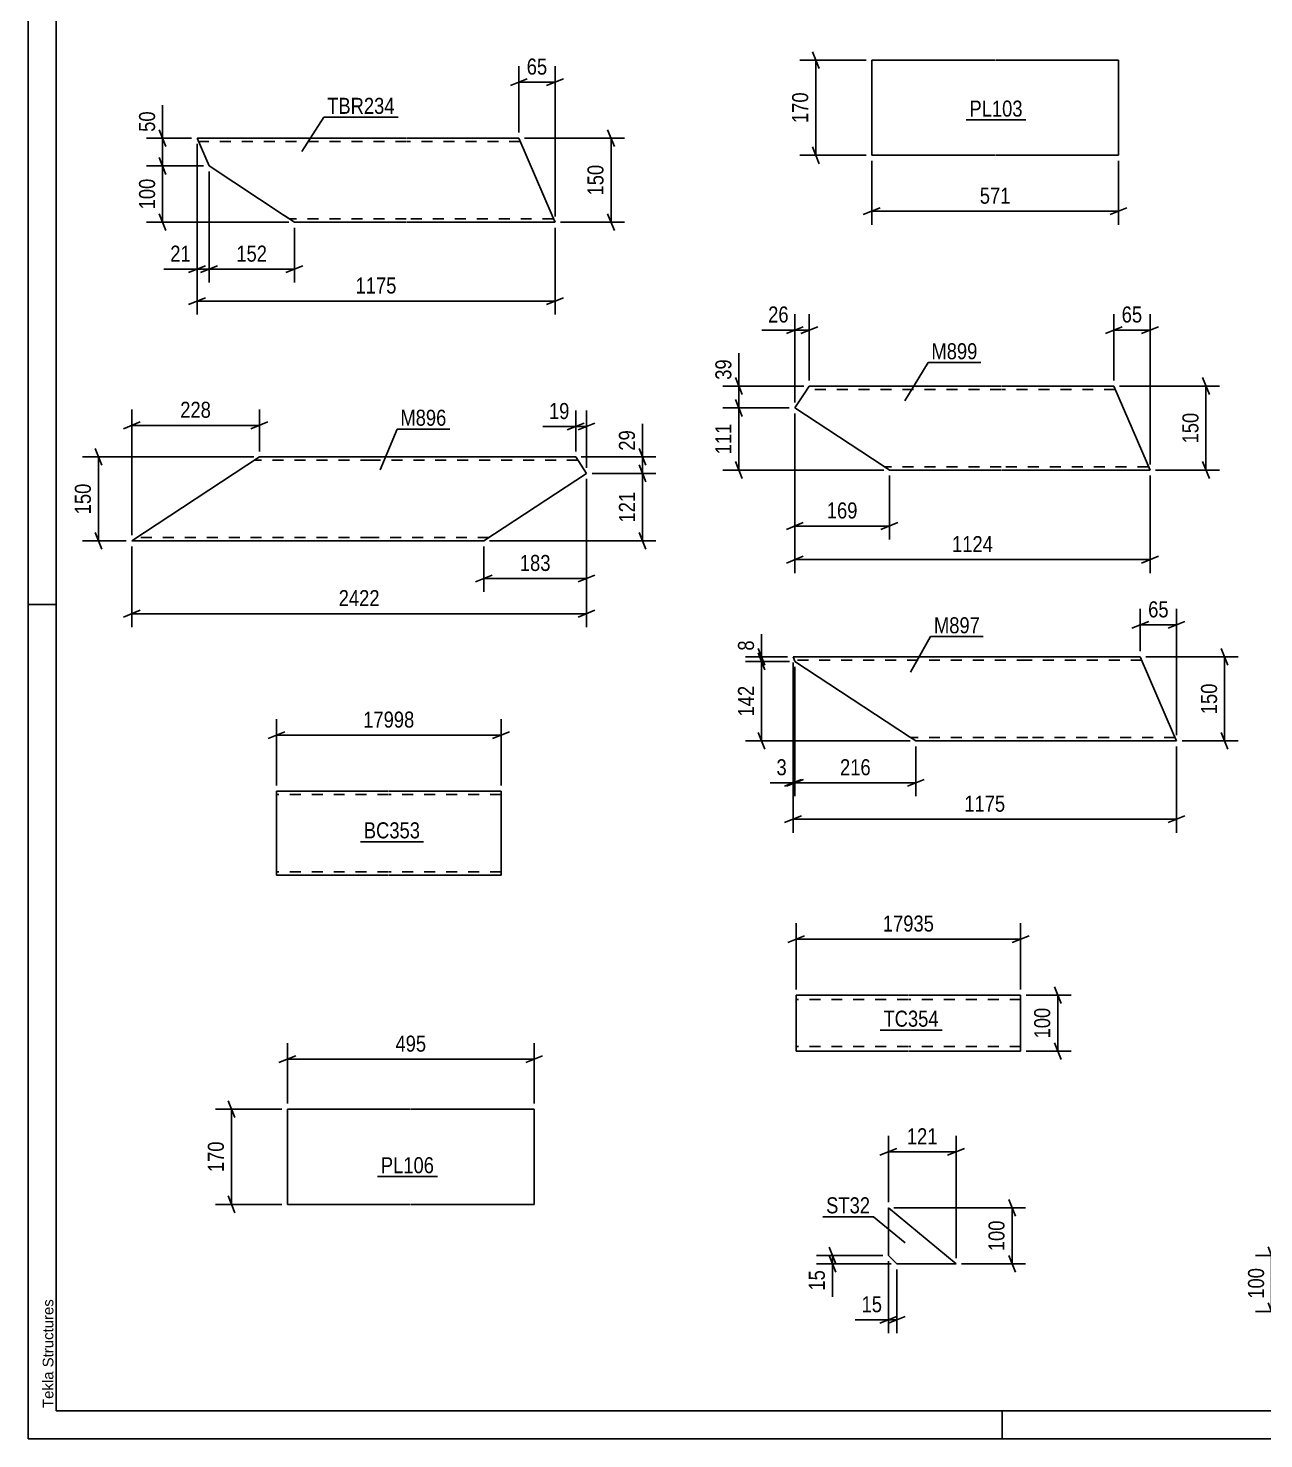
# Model space of a CAD drawing. Header units: millimetres. Extents: x 0 to 594, y 0 to 420.
# Drawn here: x 0 to 220.7, y 0 to 252 of the extents above; entities that cross this region are included whole.
import ezdxf

# ---------------------------------------------------------------- set-up
doc = ezdxf.new("R2010")
doc.units = ezdxf.units.MM
doc.linetypes.add('DXK_LINE_DOT2', pattern=[3.9198, 1.9599, -1.9599])
doc.styles.add('Arial', font='ARIAL.TTF', dxfattribs={"height": 0.2})
doc.styles.add('Arial Narrow', font='ARIALN.TTF', dxfattribs={"height": 0.2})

# ---------------------------------------------------------------- blocks, each defined once
blk = doc.blocks.new('Unknown-570384979-1132')
at = {"color": 5, "linetype": 'Continuous'}
for p, q in [((0, 420), (0, 0)), ((5, 415), (5, 5)), ((5, 149), (0, 149)), ((5, 5), (589, 5)), ((174, 0), (174, 5)), ((0, 0), (594, 0))]:
    blk.add_line(p, q, dxfattribs=at)
at = {"color": 174, "linetype": 'Continuous', "style": 'Arial'}
blk.add_text('Tekla Structures', height=1.9102, rotation=90, dxfattribs=at).set_placement((4.5, 5.5))
blk = doc.blocks.new('Part-570384979-17030 - 17029')
at = {"color": 2, "linetype": 'Continuous'}
for p, q in [((32.3, 227.35), (30.16, 232.32)), ((30.16, 232.32), (67.55, 232.32)), ((67.65, 232.32), (87.65, 232.32)), ((93.6, 218.52), (87.65, 232.32)), ((45.73, 218.52), (32.3, 227.35)), ((47.55, 217.32), (45.73, 218.52)), ((67.55, 217.32), (47.55, 217.32)), ((94.12, 217.32), (67.65, 217.32)), ((94.12, 217.32), (93.6, 218.52))]:
    blk.add_line(p, q, dxfattribs=at)
at = {"color": 7, "linetype": 'DXK_LINE_DOT2'}
for p, q in [((67.55, 231.72), (30.42, 231.72)), ((87.91, 231.72), (67.65, 231.72)), ((47.41, 217.42), (45.73, 218.52)), ((67.55, 217.92), (46.64, 217.92)), ((93.86, 217.92), (67.65, 217.92)), ((93.84, 217.97), (93.7, 218.29)), ((93.86, 217.92), (93.84, 217.97))]:
    blk.add_line(p, q, dxfattribs=at)
blk = doc.blocks.new('Part-570384979-17437 - 17436')
at = {"color": 2, "linetype": 'Continuous'}
for p, q in [((137.2, 69.25), (137.2, 79.25)), ((137.2, 79.25), (157.2, 79.25)), ((157.3, 79.25), (177.3, 79.25)), ((177.3, 79.25), (177.3, 77.65)), ((177.3, 70.85), (177.3, 77.65)), ((177.3, 69.25), (177.3, 70.85)), ((157.2, 69.25), (137.2, 69.25)), ((177.3, 69.25), (157.3, 69.25))]:
    blk.add_line(p, q, dxfattribs=at)
at = {"color": 7, "linetype": 'DXK_LINE_DOT2'}
for p, q in [((157.2, 78.45), (137.2, 78.45)), ((177.3, 78.45), (157.3, 78.45)), ((177.3, 79.13), (177.3, 77.65)), ((177.3, 70.05), (177.3, 70.85)), ((157.2, 70.05), (137.2, 70.05)), ((137.2, 69.25), (137.2, 69.37)), ((177.3, 70.05), (157.3, 70.05)), ((177.3, 70.05), (177.3, 70.11)), ((177.3, 69.25), (177.3, 69.37))]:
    blk.add_line(p, q, dxfattribs=at)
blk = doc.blocks.new('Part-570384979-17056 - 17055')
at = {"color": 2, "linetype": 'Continuous'}
for p, q in [((178.57, 139.66), (136.63, 139.66)), ((136.95, 138.92), (136.63, 139.66)), ((136.95, 138.88), (136.91, 139.01)), ((136.98, 138.86), (136.95, 138.92)), ((136.95, 138.88), (136.98, 138.86)), ((136.95, 138.88), (136.98, 138.86)), ((136.98, 138.86), (157.45, 125.4)), ((198.67, 139.66), (178.67, 139.66)), ((204.62, 125.86), (198.67, 139.66)), ((158.57, 124.66), (157.45, 125.4)), ((178.57, 124.66), (158.57, 124.66)), ((205.14, 124.66), (178.67, 124.66)), ((205.14, 124.66), (204.62, 125.86))]:
    blk.add_line(p, q, dxfattribs=at)
at = {"color": 7, "linetype": 'DXK_LINE_DOT2'}
for p, q in [((178.57, 139.06), (136.89, 139.06)), ((136.91, 139.01), (136.89, 139.06)), ((136.89, 139.06), (136.91, 139.01)), ((136.95, 138.92), (136.98, 138.86)), ((198.93, 139.06), (178.67, 139.06)), ((178.57, 125.26), (157.66, 125.26)), ((204.88, 125.26), (178.67, 125.26)), ((204.86, 125.3), (204.72, 125.63)), ((204.88, 125.26), (204.86, 125.3))]:
    blk.add_line(p, q, dxfattribs=at)
blk = doc.blocks.new('Part-570384979-17049 - 17048')
at = {"color": 2, "linetype": 'Continuous'}
for p, q in [((18.5, 160.38), (41.3, 175.38)), ((61.3, 175.38), (41.3, 175.38)), ((97.81, 175.38), (61.4, 175.38)), ((99.74, 172.44), (97.81, 175.38)), ((81.4, 160.38), (99.74, 172.44)), ((61.3, 160.38), (18.5, 160.38)), ((81.4, 160.38), (61.4, 160.38))]:
    blk.add_line(p, q, dxfattribs=at)
at = {"color": 7, "linetype": 'DXK_LINE_DOT2'}
for p, q in [((61.3, 174.78), (40.39, 174.78)), ((98.21, 174.78), (61.4, 174.78)), ((19.41, 160.98), (19.48, 161.02)), ((61.3, 160.98), (19.41, 160.98)), ((82.31, 160.98), (61.4, 160.98))]:
    blk.add_line(p, q, dxfattribs=at)
blk = doc.blocks.new('Part-570384979-17070 - 17069')
at = {"color": 2, "linetype": 'Continuous'}
for p, q in [((138.75, 186.84), (136.97, 184.13)), ((138.75, 186.84), (139.54, 188.04)), ((139.54, 188.04), (173.84, 188.04)), ((173.94, 188.04), (193.94, 188.04)), ((199.89, 174.24), (193.94, 188.04)), ((152.72, 173.78), (136.97, 184.13)), ((200.41, 173.04), (199.89, 174.24)), ((153.84, 173.04), (152.72, 173.78)), ((173.84, 173.04), (153.84, 173.04)), ((200.41, 173.04), (173.94, 173.04))]:
    blk.add_line(p, q, dxfattribs=at)
at = {"color": 7, "linetype": 'DXK_LINE_DOT2'}
for p, q in [((139.54, 188.04), (139.05, 187.29)), ((173.84, 187.44), (139.15, 187.44)), ((194.2, 187.44), (173.94, 187.44)), ((200.13, 173.68), (199.99, 174.01)), ((173.84, 173.64), (152.93, 173.64)), ((200.15, 173.64), (173.94, 173.64)), ((200.15, 173.64), (200.13, 173.68))]:
    blk.add_line(p, q, dxfattribs=at)
blk = doc.blocks.new('Part-570384979-17143 - 17142')
at = {"color": 2, "linetype": 'Continuous'}
for p, q in [((64.37, 115.68), (44.37, 115.68)), ((44.37, 100.77), (44.37, 115.68)), ((84.47, 115.68), (64.47, 115.68)), ((84.47, 115.68), (84.47, 115.59)), ((84.47, 115.59), (84.47, 114.48)), ((84.47, 114.48), (84.47, 101.88)), ((84.47, 100.68), (84.47, 101.88)), ((44.37, 100.68), (44.37, 100.77)), ((64.37, 100.68), (44.37, 100.68)), ((84.47, 100.68), (64.47, 100.68))]:
    blk.add_line(p, q, dxfattribs=at)
at = {"color": 7, "linetype": 'DXK_LINE_DOT2'}
for p, q in [((64.37, 115.08), (44.37, 115.08)), ((84.47, 115.08), (64.47, 115.08)), ((84.47, 114.48), (84.47, 115.33)), ((44.37, 101.28), (44.37, 101.33)), ((64.37, 101.28), (44.37, 101.28)), ((84.47, 101.28), (64.47, 101.28)), ((84.47, 101.33), (84.47, 101.65)), ((84.47, 101.28), (84.47, 101.33))]:
    blk.add_line(p, q, dxfattribs=at)
blk = doc.blocks.new('Part-570384979-17170 - 17169')
at = {"color": 2, "linetype": 'Continuous'}
for p, q in [((150.69, 246.26), (150.69, 229.26)), ((172.69, 246.26), (150.69, 246.26)), ((194.79, 246.26), (172.79, 246.26)), ((194.79, 229.26), (194.79, 246.26)), ((150.69, 229.26), (172.69, 229.26)), ((172.79, 229.26), (194.79, 229.26))]:
    blk.add_line(p, q, dxfattribs=at)
blk = doc.blocks.new('Part-570384979-17184 - 17183')
at = {"color": 2, "linetype": 'Continuous'}
for p, q in [((46.3, 58.87), (46.3, 41.87)), ((68.3, 58.87), (46.3, 58.87)), ((90.4, 58.87), (68.4, 58.87)), ((90.4, 41.87), (90.4, 58.87)), ((46.3, 41.87), (68.3, 41.87)), ((68.4, 41.87), (90.4, 41.87))]:
    blk.add_line(p, q, dxfattribs=at)
blk = doc.blocks.new('Part-570384979-17241 - 17240')
at = {"color": 2, "linetype": 'Continuous'}
for p, q in [((153.67, 41.25), (153.67, 32.75)), ((165.76, 31.25), (153.67, 41.25)), ((153.67, 32.75), (155.17, 31.25)), ((155.17, 31.25), (165.76, 31.25))]:
    blk.add_line(p, q, dxfattribs=at)
blk = doc.blocks.new('StraightDimension-570384979-17608 - 17029')
at = {"color": 7, "linetype": 'Continuous'}
for p, q in [((87.65, 233.32), (87.65, 245.17)), ((94.12, 218.32), (94.12, 245.17)), ((86.15, 241.72), (89.15, 242.92)), ((87.65, 242.32), (94.12, 242.32)), ((95.62, 242.92), (92.62, 241.72))]:
    blk.add_line(p, q, dxfattribs=at)
at = {"color": 0}
blk.add_wipeout([(93.31, 243.07), (93.31, 247.27), (88.46, 247.27), (88.46, 243.07)], dxfattribs=at)
at = {"color": 3, "style": 'Arial Narrow'}
blk.add_text('65', height=2.863, dxfattribs=at).set_placement((89.06, 243.67))
blk = doc.blocks.new('StraightDimension-570384979-17634 - 17029')
at = {"color": 7, "linetype": 'Continuous'}
for p, q in [((30.16, 231.32), (30.16, 200.82)), ((94.12, 216.32), (94.12, 200.82)), ((31.66, 203.82), (28.66, 202.62)), ((30.16, 203.22), (94.12, 203.22)), ((92.62, 202.62), (95.62, 203.82))]:
    blk.add_line(p, q, dxfattribs=at)
at = {"color": 0}
blk.add_wipeout([(66.4, 203.97), (66.4, 208.17), (57.88, 208.17), (57.88, 203.97)], dxfattribs=at)
at = {"color": 3, "style": 'Arial Narrow'}
blk.add_text('1175', height=2.863, dxfattribs=at).set_placement((58.48, 204.57))
blk = doc.blocks.new('StraightDimension-570384979-17628 - 17029')
at = {"color": 7, "linetype": 'Continuous'}
for p, q in [((88.65, 232.32), (106.52, 232.32)), ((104.72, 230.82), (103.52, 233.82)), ((104.12, 217.32), (104.12, 232.32)), ((95.12, 217.32), (106.52, 217.32)), ((103.52, 218.82), (104.72, 215.82))]:
    blk.add_line(p, q, dxfattribs=at)
at = {"color": 0}
blk.add_wipeout([(103.37, 228.17), (99.17, 228.17), (99.17, 221.48), (103.37, 221.48)], dxfattribs=at)
at = {"color": 3, "style": 'Arial Narrow'}
blk.add_text('150', height=2.863, rotation=90.0002, dxfattribs=at).set_placement((102.77, 222.08))
blk = doc.blocks.new('StraightDimension-570384979-17620 - 17029')
at = {"color": 7, "linetype": 'Continuous'}
for p, q in [((29.16, 232.32), (21.16, 232.32)), ((23.41, 233.82), (24.61, 230.82)), ((24.01, 227.35), (24.01, 232.32)), ((31.3, 227.35), (21.16, 227.35)), ((24.61, 225.85), (23.41, 228.85))]:
    blk.add_line(p, q, dxfattribs=at)
at = {"color": 0}
blk.add_wipeout([(23.26, 237.71), (19.06, 237.71), (19.06, 232.85), (23.26, 232.85)], dxfattribs=at)
at = {"color": 7, "linetype": 'Continuous'}
blk.add_line((24.01, 232.32), (24.01, 238.23), dxfattribs=at)
blk.add_line((24.01, 232.32), (24.01, 238.23), dxfattribs=at)
at = {"color": 3, "style": 'Arial Narrow'}
blk.add_text('50', height=2.863, rotation=90.0002, dxfattribs=at).set_placement((22.66, 233.45))
blk = doc.blocks.new('StraightDimension-570384979-17621 - 17029')
at = {"color": 7, "linetype": 'Continuous'}
for p, q in [((31.3, 227.35), (21.16, 227.35)), ((23.41, 228.85), (24.61, 225.85)), ((24.01, 217.32), (24.01, 227.35)), ((46.55, 217.32), (21.16, 217.32)), ((24.61, 215.82), (23.41, 218.82))]:
    blk.add_line(p, q, dxfattribs=at)
at = {"color": 0}
blk.add_wipeout([(23.26, 225.68), (19.06, 225.68), (19.06, 219), (23.26, 219)], dxfattribs=at)
at = {"color": 3, "style": 'Arial Narrow'}
blk.add_text('100', height=2.863, rotation=90.0002, dxfattribs=at).set_placement((22.66, 219.6))
blk = doc.blocks.new('StraightDimension-570384979-22953 - 17029')
at = {"color": 7, "linetype": 'Continuous'}
for p, q in [((32.3, 226.35), (32.3, 206.51)), ((47.55, 216.32), (47.55, 206.51)), ((33.8, 209.51), (30.8, 208.31)), ((46.05, 208.31), (49.05, 209.51)), ((32.3, 208.91), (47.55, 208.91))]:
    blk.add_line(p, q, dxfattribs=at)
at = {"color": 0}
blk.add_wipeout([(43.27, 209.66), (43.27, 213.86), (36.58, 213.86), (36.58, 209.66)], dxfattribs=at)
at = {"color": 3, "style": 'Arial Narrow'}
blk.add_text('152', height=2.863, dxfattribs=at).set_placement((37.18, 210.26))
blk = doc.blocks.new('StraightDimension-570384979-22954 - 17029')
at = {"color": 7, "linetype": 'Continuous'}
for p, q in [((30.16, 231.32), (30.16, 206.51)), ((32.3, 226.35), (32.3, 206.51)), ((28.66, 208.31), (31.66, 209.51)), ((33.8, 209.51), (30.8, 208.31)), ((30.16, 208.91), (32.3, 208.91))]:
    blk.add_line(p, q, dxfattribs=at)
at = {"color": 0}
blk.add_wipeout([(29.63, 209.66), (29.63, 213.86), (24.78, 213.86), (24.78, 209.66)], dxfattribs=at)
at = {"color": 7, "linetype": 'Continuous'}
blk.add_line((30.16, 208.91), (24.25, 208.91), dxfattribs=at)
blk.add_line((30.16, 208.91), (24.25, 208.91), dxfattribs=at)
at = {"color": 3, "style": 'Arial Narrow'}
blk.add_text('21', height=2.863, dxfattribs=at).set_placement((25.38, 210.26))
blk = doc.blocks.new('StraightDimension-570384979-20324 - 17436')
at = {"color": 7, "linetype": 'Continuous'}
for p, q in [((183.33, 80.75), (184.53, 77.75)), ((178.3, 79.25), (186.33, 79.25)), ((183.93, 69.25), (183.93, 79.25)), ((184.53, 67.75), (183.33, 70.75)), ((178.3, 69.25), (186.33, 69.25))]:
    blk.add_line(p, q, dxfattribs=at)
at = {"color": 0}
blk.add_wipeout([(183.18, 77.59), (178.98, 77.59), (178.98, 70.91), (183.18, 70.91)], dxfattribs=at)
at = {"color": 3, "style": 'Arial Narrow'}
blk.add_text('100', height=2.863, rotation=90.0002, dxfattribs=at).set_placement((182.58, 71.51))
blk = doc.blocks.new('StraightDimension-570384979-18074 - 17436')
at = {"color": 7, "linetype": 'Continuous'}
for p, q in [((137.2, 80.25), (137.2, 92.1)), ((177.3, 80.25), (177.3, 92.1)), ((138.7, 89.85), (135.7, 88.65)), ((137.2, 89.25), (177.3, 89.25)), ((175.8, 88.65), (178.8, 89.85))]:
    blk.add_line(p, q, dxfattribs=at)
at = {"color": 0}
blk.add_wipeout([(162.42, 90), (162.42, 94.2), (152.08, 94.2), (152.08, 90)], dxfattribs=at)
at = {"color": 3, "style": 'Arial Narrow'}
blk.add_text('17935', height=2.863, dxfattribs=at).set_placement((152.68, 90.6))
blk = doc.blocks.new('StraightDimension-570384979-17694 - 17055')
at = {"color": 7, "linetype": 'Continuous'}
for p, q in [((136.63, 138.66), (136.63, 108.26)), ((205.14, 123.66), (205.14, 108.26)), ((138.13, 111.26), (135.13, 110.06)), ((203.64, 110.06), (206.64, 111.26)), ((136.63, 110.66), (205.14, 110.66))]:
    blk.add_line(p, q, dxfattribs=at)
at = {"color": 0}
blk.add_wipeout([(175.14, 111.41), (175.14, 115.61), (166.63, 115.61), (166.63, 111.41)], dxfattribs=at)
at = {"color": 3, "style": 'Arial Narrow'}
blk.add_text('1175', height=2.863, dxfattribs=at).set_placement((167.23, 112.01))
blk = doc.blocks.new('StraightDimension-570384979-23098 - 17055')
at = {"color": 7, "linetype": 'Continuous'}
for p, q in [((136.98, 137.86), (136.98, 114.77)), ((158.57, 123.66), (158.57, 114.77)), ((138.48, 117.77), (135.48, 116.57)), ((136.98, 117.17), (158.57, 117.17)), ((157.07, 116.57), (160.07, 117.77))]:
    blk.add_line(p, q, dxfattribs=at)
at = {"color": 0}
blk.add_wipeout([(151.12, 117.92), (151.12, 122.12), (144.43, 122.12), (144.43, 117.92)], dxfattribs=at)
at = {"color": 3, "style": 'Arial Narrow'}
blk.add_text('216', height=2.863, dxfattribs=at).set_placement((145.03, 118.52))
blk = doc.blocks.new('StraightDimension-570384979-17668 - 17055')
at = {"color": 7, "linetype": 'Continuous'}
for p, q in [((198.67, 140.66), (198.67, 148.22)), ((205.14, 125.66), (205.14, 148.22)), ((197.17, 144.77), (200.17, 145.97)), ((198.67, 145.37), (205.14, 145.37)), ((206.64, 145.97), (203.64, 144.77))]:
    blk.add_line(p, q, dxfattribs=at)
at = {"color": 0}
blk.add_wipeout([(204.34, 146.12), (204.34, 150.32), (199.48, 150.32), (199.48, 146.12)], dxfattribs=at)
at = {"color": 3, "style": 'Arial Narrow'}
blk.add_text('65', height=2.863, dxfattribs=at).set_placement((200.08, 146.72))
blk = doc.blocks.new('StraightDimension-570384979-23069 - 17055')
at = {"color": 7, "linetype": 'Continuous'}
for p, q in [((130.41, 141.16), (131.61, 138.16)), ((135.63, 139.66), (128.16, 139.66)), ((135.98, 138.86), (128.16, 138.86)), ((131.61, 137.36), (130.41, 140.36)), ((131.01, 138.86), (131.01, 139.66))]:
    blk.add_line(p, q, dxfattribs=at)
at = {"color": 0}
blk.add_wipeout([(130.26, 143.21), (126.06, 143.21), (126.06, 140.18), (130.26, 140.18)], dxfattribs=at)
at = {"color": 7, "linetype": 'Continuous'}
blk.add_line((131.01, 139.66), (131.01, 143.74), dxfattribs=at)
blk.add_line((131.01, 139.66), (131.01, 143.74), dxfattribs=at)
at = {"color": 3, "style": 'Arial Narrow'}
blk.add_text('8', height=2.86, rotation=90.0002, dxfattribs=at).set_placement((129.66, 140.78))
blk = doc.blocks.new('StraightDimension-570384979-17688 - 17055')
at = {"color": 7, "linetype": 'Continuous'}
for p, q in [((214.33, 138.16), (213.13, 141.16)), ((199.67, 139.66), (216.13, 139.66)), ((213.73, 124.66), (213.73, 139.66)), ((213.13, 126.16), (214.33, 123.16)), ((206.14, 124.66), (216.13, 124.66))]:
    blk.add_line(p, q, dxfattribs=at)
at = {"color": 0}
blk.add_wipeout([(212.98, 135.5), (208.78, 135.5), (208.78, 128.82), (212.98, 128.82)], dxfattribs=at)
at = {"color": 3, "style": 'Arial Narrow'}
blk.add_text('150', height=2.863, rotation=90.0002, dxfattribs=at).set_placement((212.38, 129.42))
blk = doc.blocks.new('StraightDimension-570384979-23070 - 17055')
at = {"color": 7, "linetype": 'Continuous'}
for p, q in [((135.98, 138.86), (128.16, 138.86)), ((131.61, 137.36), (130.41, 140.36)), ((131.01, 124.66), (131.01, 138.86)), ((130.41, 126.16), (131.61, 123.16)), ((157.57, 124.66), (128.16, 124.66))]:
    blk.add_line(p, q, dxfattribs=at)
at = {"color": 0}
blk.add_wipeout([(130.26, 135.1), (126.06, 135.1), (126.06, 128.42), (130.26, 128.42)], dxfattribs=at)
at = {"color": 3, "style": 'Arial Narrow'}
blk.add_text('142', height=2.863, rotation=90.0002, dxfattribs=at).set_placement((129.66, 129.02))
blk = doc.blocks.new('StraightDimension-570384979-23099 - 17055')
at = {"color": 7, "linetype": 'Continuous'}
for p, q in [((136.63, 138.66), (136.63, 114.77)), ((136.98, 137.86), (136.98, 114.77)), ((135.13, 116.57), (138.13, 117.77)), ((138.48, 117.77), (135.48, 116.57)), ((136.63, 117.17), (136.98, 117.17))]:
    blk.add_line(p, q, dxfattribs=at)
at = {"color": 0}
blk.add_wipeout([(136.11, 117.92), (136.11, 122.12), (133.08, 122.12), (133.08, 117.92)], dxfattribs=at)
at = {"color": 7, "linetype": 'Continuous'}
blk.add_line((136.63, 117.17), (132.56, 117.17), dxfattribs=at)
blk.add_line((136.63, 117.17), (132.56, 117.17), dxfattribs=at)
at = {"color": 3, "style": 'Arial Narrow'}
blk.add_text('3', height=2.86, dxfattribs=at).set_placement((133.68, 118.52))
blk = doc.blocks.new('StraightDimension-570384979-17651 - 17048')
at = {"color": 7, "linetype": 'Continuous'}
for p, q in [((109.14, 173.94), (110.34, 170.94)), ((100.74, 172.44), (112.14, 172.44)), ((109.74, 160.38), (109.74, 172.44)), ((110.34, 158.88), (109.14, 161.88)), ((82.4, 160.38), (112.14, 160.38))]:
    blk.add_line(p, q, dxfattribs=at)
at = {"color": 0}
blk.add_wipeout([(108.99, 169.75), (104.79, 169.75), (104.79, 163.07), (108.99, 163.07)], dxfattribs=at)
at = {"color": 3, "style": 'Arial Narrow'}
blk.add_text('121', height=2.863, rotation=90.0002, dxfattribs=at).set_placement((108.39, 163.67))
blk = doc.blocks.new('StraightDimension-570384979-17646 - 17048')
at = {"color": 7, "linetype": 'Continuous'}
for p, q in [((99.74, 171.44), (99.74, 151.26)), ((81.4, 159.38), (81.4, 151.26)), ((82.9, 154.26), (79.9, 153.06)), ((98.24, 153.06), (101.24, 154.26)), ((81.4, 153.66), (99.74, 153.66))]:
    blk.add_line(p, q, dxfattribs=at)
at = {"color": 0}
blk.add_wipeout([(93.92, 154.41), (93.92, 158.61), (87.23, 158.61), (87.23, 154.41)], dxfattribs=at)
at = {"color": 3, "style": 'Arial Narrow'}
blk.add_text('183', height=2.863, dxfattribs=at).set_placement((87.83, 155.01))
blk = doc.blocks.new('StraightDimension-570384979-17638 - 17048')
at = {"color": 7, "linetype": 'Continuous'}
for p, q in [((97.81, 176.38), (97.81, 183.65)), ((99.74, 173.44), (99.74, 183.65)), ((96.31, 180.2), (99.31, 181.4)), ((97.81, 180.8), (99.74, 180.8)), ((101.24, 181.4), (98.24, 180.2))]:
    blk.add_line(p, q, dxfattribs=at)
at = {"color": 0}
blk.add_wipeout([(97.29, 181.55), (97.29, 185.75), (92.43, 185.75), (92.43, 181.55)], dxfattribs=at)
at = {"color": 7, "linetype": 'Continuous'}
blk.add_line((97.81, 180.8), (91.91, 180.8), dxfattribs=at)
blk.add_line((97.81, 180.8), (91.91, 180.8), dxfattribs=at)
at = {"color": 3, "style": 'Arial Narrow'}
blk.add_text('19', height=2.863, dxfattribs=at).set_placement((93.03, 182.15))
blk = doc.blocks.new('StraightDimension-570384979-17658 - 17048')
at = {"color": 7, "linetype": 'Continuous'}
for p, q in [((13.14, 173.88), (11.94, 176.88)), ((40.3, 175.38), (9.69, 175.38)), ((12.54, 160.38), (12.54, 175.38)), ((11.94, 161.88), (13.14, 158.88)), ((17.5, 160.38), (9.69, 160.38))]:
    blk.add_line(p, q, dxfattribs=at)
at = {"color": 0}
blk.add_wipeout([(11.79, 171.22), (7.59, 171.22), (7.59, 164.53), (11.79, 164.53)], dxfattribs=at)
at = {"color": 3, "style": 'Arial Narrow'}
blk.add_text('150', height=2.863, rotation=90.0002, dxfattribs=at).set_placement((11.19, 165.13))
blk = doc.blocks.new('StraightDimension-570384979-17650 - 17048')
at = {"color": 7, "linetype": 'Continuous'}
for p, q in [((109.14, 176.88), (110.34, 173.88)), ((98.81, 175.38), (112.14, 175.38)), ((110.34, 170.94), (109.14, 173.94)), ((109.74, 172.44), (109.74, 175.38)), ((100.74, 172.44), (112.14, 172.44))]:
    blk.add_line(p, q, dxfattribs=at)
at = {"color": 0}
blk.add_wipeout([(108.99, 180.76), (104.79, 180.76), (104.79, 175.9), (108.99, 175.9)], dxfattribs=at)
at = {"color": 7, "linetype": 'Continuous'}
blk.add_line((109.74, 175.38), (109.74, 181.28), dxfattribs=at)
blk.add_line((109.74, 175.38), (109.74, 181.28), dxfattribs=at)
at = {"color": 3, "style": 'Arial Narrow'}
blk.add_text('29', height=2.863, rotation=90.0002, dxfattribs=at).set_placement((108.39, 176.5))
blk = doc.blocks.new('StraightDimension-570384979-17642 - 17048')
at = {"color": 7, "linetype": 'Continuous'}
for p, q in [((20, 181.62), (17, 180.42)), ((18.5, 161.38), (18.5, 183.87)), ((39.8, 180.42), (42.8, 181.62)), ((41.3, 176.38), (41.3, 183.87)), ((18.5, 181.02), (41.3, 181.02))]:
    blk.add_line(p, q, dxfattribs=at)
at = {"color": 0}
blk.add_wipeout([(33.24, 181.77), (33.24, 185.97), (26.56, 185.97), (26.56, 181.77)], dxfattribs=at)
at = {"color": 3, "style": 'Arial Narrow'}
blk.add_text('228', height=2.863, dxfattribs=at).set_placement((27.16, 182.37))
blk = doc.blocks.new('StraightDimension-570384979-17664 - 17048')
at = {"color": 7, "linetype": 'Continuous'}
for p, q in [((99.74, 171.44), (99.74, 144.98)), ((18.5, 159.38), (18.5, 144.98)), ((20, 147.98), (17, 146.78)), ((18.5, 147.38), (99.74, 147.38)), ((98.24, 146.78), (101.24, 147.98))]:
    blk.add_line(p, q, dxfattribs=at)
at = {"color": 0}
blk.add_wipeout([(63.38, 148.13), (63.38, 152.33), (54.87, 152.33), (54.87, 148.13)], dxfattribs=at)
at = {"color": 3, "style": 'Arial Narrow'}
blk.add_text('2422', height=2.863, dxfattribs=at).set_placement((55.47, 148.73))
blk = doc.blocks.new('StraightDimension-570384979-17741 - 17069')
at = {"color": 7, "linetype": 'Continuous'}
for p, q in [((135.97, 184.13), (124.12, 184.13)), ((126.37, 185.63), (127.57, 182.63)), ((126.97, 173.04), (126.97, 184.13)), ((127.57, 171.54), (126.37, 174.54)), ((152.84, 173.04), (124.12, 173.04))]:
    blk.add_line(p, q, dxfattribs=at)
at = {"color": 0}
blk.add_wipeout([(126.22, 181.93), (122.02, 181.93), (122.02, 175.24), (126.22, 175.24)], dxfattribs=at)
at = {"color": 3, "style": 'Arial Narrow'}
blk.add_text('111', height=2.863, rotation=90.0002, dxfattribs=at).set_placement((125.62, 175.84))
blk = doc.blocks.new('StraightDimension-570384979-17736 - 17069')
at = {"color": 7, "linetype": 'Continuous'}
for p, q in [((136.97, 183.13), (136.97, 160.64)), ((153.84, 172.04), (153.84, 160.64)), ((138.47, 163.64), (135.47, 162.44)), ((136.97, 163.04), (153.84, 163.04)), ((152.34, 162.44), (155.34, 163.64))]:
    blk.add_line(p, q, dxfattribs=at)
at = {"color": 0}
blk.add_wipeout([(148.75, 163.79), (148.75, 167.99), (142.07, 167.99), (142.07, 163.79)], dxfattribs=at)
at = {"color": 3, "style": 'Arial Narrow'}
blk.add_text('169', height=2.863, dxfattribs=at).set_placement((142.67, 164.39))
blk = doc.blocks.new('StraightDimension-570384979-17728 - 17069')
at = {"color": 7, "linetype": 'Continuous'}
for p, q in [((193.94, 189.04), (193.94, 200.89)), ((200.41, 174.04), (200.41, 200.89)), ((192.44, 197.44), (195.44, 198.64)), ((193.94, 198.04), (200.41, 198.04)), ((201.91, 198.64), (198.91, 197.44))]:
    blk.add_line(p, q, dxfattribs=at)
at = {"color": 0}
blk.add_wipeout([(199.6, 198.79), (199.6, 202.99), (194.75, 202.99), (194.75, 198.79)], dxfattribs=at)
at = {"color": 3, "style": 'Arial Narrow'}
blk.add_text('65', height=2.863, dxfattribs=at).set_placement((195.35, 199.39))
blk = doc.blocks.new('StraightDimension-570384979-17748 - 17069')
at = {"color": 7, "linetype": 'Continuous'}
for p, q in [((211.01, 186.54), (209.81, 189.54)), ((194.94, 188.04), (212.81, 188.04)), ((210.41, 173.04), (210.41, 188.04)), ((209.81, 174.54), (211.01, 171.54)), ((201.41, 173.04), (212.81, 173.04))]:
    blk.add_line(p, q, dxfattribs=at)
at = {"color": 0}
blk.add_wipeout([(209.66, 183.88), (205.46, 183.88), (205.46, 177.19), (209.66, 177.19)], dxfattribs=at)
at = {"color": 3, "style": 'Arial Narrow'}
blk.add_text('150', height=2.863, rotation=90.0002, dxfattribs=at).set_placement((209.06, 177.79))
blk = doc.blocks.new('StraightDimension-570384979-17740 - 17069')
at = {"color": 7, "linetype": 'Continuous'}
for p, q in [((126.37, 189.54), (127.57, 186.54)), ((138.54, 188.04), (124.12, 188.04)), ((126.97, 184.13), (126.97, 188.04)), ((135.97, 184.13), (124.12, 184.13)), ((127.57, 182.63), (126.37, 185.63))]:
    blk.add_line(p, q, dxfattribs=at)
at = {"color": 0}
blk.add_wipeout([(126.22, 193.42), (122.02, 193.42), (122.02, 188.56), (126.22, 188.56)], dxfattribs=at)
at = {"color": 7, "linetype": 'Continuous'}
blk.add_line((126.97, 188.04), (126.97, 193.94), dxfattribs=at)
blk.add_line((126.97, 188.04), (126.97, 193.94), dxfattribs=at)
at = {"color": 3, "style": 'Arial Narrow'}
blk.add_text('39', height=2.863, rotation=90.0002, dxfattribs=at).set_placement((125.62, 189.16))
blk = doc.blocks.new('StraightDimension-570384979-17732 - 17069')
at = {"color": 7, "linetype": 'Continuous'}
for p, q in [((136.97, 185.13), (136.97, 200.89)), ((139.54, 189.04), (139.54, 200.89)), ((135.47, 197.44), (138.47, 198.64)), ((136.97, 198.04), (139.54, 198.04)), ((141.04, 198.64), (138.04, 197.44))]:
    blk.add_line(p, q, dxfattribs=at)
at = {"color": 0}
blk.add_wipeout([(136.45, 198.79), (136.45, 202.99), (131.59, 202.99), (131.59, 198.79)], dxfattribs=at)
at = {"color": 7, "linetype": 'Continuous'}
blk.add_line((136.97, 198.04), (131.07, 198.04), dxfattribs=at)
blk.add_line((136.97, 198.04), (131.07, 198.04), dxfattribs=at)
at = {"color": 3, "style": 'Arial Narrow'}
blk.add_text('26', height=2.863, dxfattribs=at).set_placement((132.19, 199.39))
blk = doc.blocks.new('StraightDimension-570384979-17754 - 17069')
at = {"color": 7, "linetype": 'Continuous'}
for p, q in [((136.97, 183.13), (136.97, 154.63)), ((200.41, 172.04), (200.41, 154.63)), ((138.47, 157.63), (135.47, 156.43)), ((136.97, 157.03), (200.41, 157.03)), ((198.91, 156.43), (201.91, 157.63))]:
    blk.add_line(p, q, dxfattribs=at)
at = {"color": 0}
blk.add_wipeout([(172.95, 157.78), (172.95, 161.98), (164.44, 161.98), (164.44, 157.78)], dxfattribs=at)
at = {"color": 3, "style": 'Arial Narrow'}
blk.add_text('1124', height=2.863, dxfattribs=at).set_placement((165.04, 158.38))
blk = doc.blocks.new('StraightDimension-570384979-17870 - 17142')
at = {"color": 7, "linetype": 'Continuous'}
for p, q in [((44.37, 116.68), (44.37, 128.53)), ((84.47, 116.68), (84.47, 128.53)), ((45.87, 126.28), (42.87, 125.08)), ((82.97, 125.08), (85.97, 126.28)), ((44.37, 125.68), (84.47, 125.68))]:
    blk.add_line(p, q, dxfattribs=at)
at = {"color": 0}
blk.add_wipeout([(69.59, 126.43), (69.59, 130.63), (59.25, 130.63), (59.25, 126.43)], dxfattribs=at)
at = {"color": 3, "style": 'Arial Narrow'}
blk.add_text('17998', height=2.863, dxfattribs=at).set_placement((59.85, 127.03))
blk = doc.blocks.new('StraightDimension-570384979-17908 - 17169')
at = {"color": 7, "linetype": 'Continuous'}
for p, q in [((150.69, 228.26), (150.69, 216.86)), ((194.79, 228.26), (194.79, 216.86)), ((152.19, 219.86), (149.19, 218.66)), ((150.69, 219.26), (194.79, 219.26)), ((193.29, 218.66), (196.29, 219.86))]:
    blk.add_line(p, q, dxfattribs=at)
at = {"color": 0}
blk.add_wipeout([(176.08, 220.01), (176.08, 224.21), (169.4, 224.21), (169.4, 220.01)], dxfattribs=at)
at = {"color": 3, "style": 'Arial Narrow'}
blk.add_text('571', height=2.863, dxfattribs=at).set_placement((170, 220.61))
blk = doc.blocks.new('StraightDimension-570384979-17904 - 17169')
at = {"color": 7, "linetype": 'Continuous'}
for p, q in [((141.29, 244.76), (140.09, 247.76)), ((149.69, 246.26), (137.84, 246.26)), ((140.69, 229.26), (140.69, 246.26)), ((140.09, 230.76), (141.29, 227.76)), ((149.69, 229.26), (137.84, 229.26))]:
    blk.add_line(p, q, dxfattribs=at)
at = {"color": 0}
blk.add_wipeout([(139.94, 241.1), (135.74, 241.1), (135.74, 234.42), (139.94, 234.42)], dxfattribs=at)
at = {"color": 3, "style": 'Arial Narrow'}
blk.add_text('170', height=2.863, rotation=90.0002, dxfattribs=at).set_placement((139.34, 235.02))
blk = doc.blocks.new('StraightDimension-570384979-17912 - 17183')
at = {"color": 7, "linetype": 'Continuous'}
for p, q in [((45.3, 58.87), (33.45, 58.87)), ((36.9, 57.37), (35.7, 60.37)), ((36.3, 41.87), (36.3, 58.87)), ((35.7, 43.37), (36.9, 40.37)), ((45.3, 41.87), (33.45, 41.87))]:
    blk.add_line(p, q, dxfattribs=at)
at = {"color": 0}
blk.add_wipeout([(35.55, 53.72), (31.35, 53.72), (31.35, 47.03), (35.55, 47.03)], dxfattribs=at)
at = {"color": 3, "style": 'Arial Narrow'}
blk.add_text('170', height=2.863, rotation=90.0002, dxfattribs=at).set_placement((34.95, 47.63))
blk = doc.blocks.new('StraightDimension-570384979-23203 - 17183')
at = {"color": 7, "linetype": 'Continuous'}
for p, q in [((46.3, 59.87), (46.3, 70.65)), ((90.4, 59.87), (90.4, 70.65)), ((47.8, 68.4), (44.8, 67.2)), ((88.9, 67.2), (91.9, 68.4)), ((46.3, 67.8), (90.4, 67.8))]:
    blk.add_line(p, q, dxfattribs=at)
at = {"color": 0}
blk.add_wipeout([(71.7, 68.55), (71.7, 72.75), (65.01, 72.75), (65.01, 68.55)], dxfattribs=at)
at = {"color": 3, "style": 'Arial Narrow'}
blk.add_text('495', height=2.863, dxfattribs=at).set_placement((65.61, 69.15))
blk = doc.blocks.new('StraightDimension-570384979-17974 - 17240')
at = {"color": 7, "linetype": 'Continuous'}
for p, q in [((154.67, 41.25), (178.16, 41.25)), ((175.16, 42.75), (176.36, 39.75)), ((175.76, 31.25), (175.76, 41.25)), ((166.76, 31.25), (178.16, 31.25)), ((176.36, 29.75), (175.16, 32.75))]:
    blk.add_line(p, q, dxfattribs=at)
at = {"color": 0}
blk.add_wipeout([(175.01, 39.59), (170.81, 39.59), (170.81, 32.91), (175.01, 32.91)], dxfattribs=at)
at = {"color": 3, "style": 'Arial Narrow'}
blk.add_text('100', height=2.863, rotation=90.0002, dxfattribs=at).set_placement((174.41, 33.51))
blk = doc.blocks.new('StraightDimension-570384979-17966 - 17240')
at = {"color": 7, "linetype": 'Continuous'}
for p, q in [((153.67, 42.25), (153.67, 54.1)), ((165.76, 32.25), (165.76, 54.1)), ((152.17, 50.65), (155.17, 51.85)), ((153.67, 51.25), (165.76, 51.25)), ((167.26, 51.85), (164.26, 50.65))]:
    blk.add_line(p, q, dxfattribs=at)
at = {"color": 0}
blk.add_wipeout([(163.05, 52), (163.05, 56.2), (156.37, 56.2), (156.37, 52)], dxfattribs=at)
at = {"color": 3, "style": 'Arial Narrow'}
blk.add_text('121', height=2.863, dxfattribs=at).set_placement((156.97, 52.6))
blk = doc.blocks.new('StraightDimension-570384979-17970 - 17240')
at = {"color": 7, "linetype": 'Continuous'}
for p, q in [((143.07, 34.25), (144.27, 31.25)), ((152.67, 32.75), (140.82, 32.75)), ((154.17, 31.25), (140.82, 31.25)), ((144.27, 29.75), (143.07, 32.75)), ((143.67, 31.25), (143.67, 32.75))]:
    blk.add_line(p, q, dxfattribs=at)
at = {"color": 0}
blk.add_wipeout([(142.92, 30.72), (138.72, 30.72), (138.72, 25.87), (142.92, 25.87)], dxfattribs=at)
at = {"color": 7, "linetype": 'Continuous'}
blk.add_line((143.67, 31.25), (143.67, 25.34), dxfattribs=at)
blk.add_line((143.67, 31.25), (143.67, 25.34), dxfattribs=at)
at = {"color": 3, "style": 'Arial Narrow'}
blk.add_text('15', height=2.863, rotation=90.0002, dxfattribs=at).set_placement((142.32, 26.47))
blk = doc.blocks.new('StraightDimension-570384979-17962 - 17240')
at = {"color": 7, "linetype": 'Continuous'}
for p, q in [((153.67, 31.75), (153.67, 18.85)), ((155.17, 30.25), (155.17, 18.85)), ((152.17, 20.65), (155.17, 21.85)), ((156.67, 21.85), (153.67, 20.65)), ((153.67, 21.25), (155.17, 21.25))]:
    blk.add_line(p, q, dxfattribs=at)
at = {"color": 0}
blk.add_wipeout([(153.14, 22), (153.14, 26.2), (148.28, 26.2), (148.28, 22)], dxfattribs=at)
at = {"color": 7, "linetype": 'Continuous'}
blk.add_line((153.67, 21.25), (147.76, 21.25), dxfattribs=at)
blk.add_line((153.67, 21.25), (147.76, 21.25), dxfattribs=at)
at = {"color": 3, "style": 'Arial Narrow'}
blk.add_text('15', height=2.863, dxfattribs=at).set_placement((148.88, 22.6))
blk = doc.blocks.new('StraightDimension-570384979-20542 - 17321')
at = {"color": 7, "linetype": 'Continuous'}
for p, q in [((230.53, 32.76), (219.28, 32.76)), ((221.53, 34.26), (222.73, 31.26)), ((222.13, 22.76), (222.13, 32.76)), ((230.53, 22.76), (219.28, 22.76)), ((222.73, 21.26), (221.53, 24.26))]:
    blk.add_line(p, q, dxfattribs=at)
at = {"color": 0}
blk.add_wipeout([(221.38, 31.1), (217.18, 31.1), (217.18, 24.42), (221.38, 24.42)], dxfattribs=at)
at = {"color": 3, "style": 'Arial Narrow'}
blk.add_text('100', height=2.863, rotation=90.0002, dxfattribs=at).set_placement((220.78, 25.02))
blk = doc.blocks.new('Mark-570384979-18112 - 17029')
at = {"color": 0}
blk.add_wipeout([(65.47, 236.66), (65.47, 239.66), (53.41, 239.66), (53.41, 236.66)], dxfattribs=at)
blk.add_wipeout([(65.47, 236.66), (65.47, 239.66), (53.41, 239.66), (53.41, 236.66)], dxfattribs=at)
at = {"color": 30, "linetype": 'Continuous'}
for p, q in [((48.88, 229.91), (52.81, 236.06)), ((52.81, 236.06), (66.07, 236.06))]:
    blk.add_line(p, q, dxfattribs=at)
at = {"color": 3, "style": 'Arial Narrow'}
blk.add_text('TBR234', height=2.863, dxfattribs=at).set_placement((53.41, 236.66))
blk = doc.blocks.new('Mark-570384979-18214 - 17436')
at = {"color": 0}
blk.add_wipeout([(162.65, 73.61), (162.65, 76.61), (152.79, 76.61), (152.79, 73.61)], dxfattribs=at)
blk.add_wipeout([(162.65, 73.61), (162.65, 76.61), (152.79, 76.61), (152.79, 73.61)], dxfattribs=at)
at = {"color": 30, "linetype": 'Continuous'}
blk.add_line((152.19, 73.01), (163.25, 73.01), dxfattribs=at)
at = {"color": 3, "style": 'Arial Narrow'}
blk.add_text('TC354', height=2.863, dxfattribs=at).set_placement((152.79, 73.61))
blk = doc.blocks.new('Mark-570384979-18118 - 17055')
at = {"color": 0}
blk.add_wipeout([(170.03, 143.88), (170.03, 146.88), (161.81, 146.88), (161.81, 143.88)], dxfattribs=at)
blk.add_wipeout([(170.03, 143.88), (170.03, 146.88), (161.81, 146.88), (161.81, 143.88)], dxfattribs=at)
at = {"color": 30, "linetype": 'Continuous'}
for p, q in [((157.63, 136.95), (161.21, 143.28)), ((161.21, 143.28), (170.63, 143.28))]:
    blk.add_line(p, q, dxfattribs=at)
at = {"color": 3, "style": 'Arial Narrow'}
blk.add_text('M897', height=2.863, dxfattribs=at).set_placement((161.81, 143.88))
blk = doc.blocks.new('Mark-570384979-18115 - 17048')
at = {"color": 0}
blk.add_wipeout([(74.72, 180.95), (74.72, 183.95), (66.49, 183.95), (66.49, 180.95)], dxfattribs=at)
blk.add_wipeout([(74.72, 180.95), (74.72, 183.95), (66.49, 183.95), (66.49, 180.95)], dxfattribs=at)
at = {"color": 30, "linetype": 'Continuous'}
for p, q in [((62.85, 173.07), (65.89, 180.35)), ((65.89, 180.35), (75.32, 180.35))]:
    blk.add_line(p, q, dxfattribs=at)
at = {"color": 3, "style": 'Arial Narrow'}
blk.add_text('M896', height=2.863, dxfattribs=at).set_placement((66.49, 180.95))
blk = doc.blocks.new('Mark-570384979-18124 - 17069')
at = {"color": 0}
blk.add_wipeout([(169.59, 192.83), (169.59, 195.83), (161.36, 195.83), (161.36, 192.83)], dxfattribs=at)
blk.add_wipeout([(169.59, 192.83), (169.59, 195.83), (161.36, 195.83), (161.36, 192.83)], dxfattribs=at)
at = {"color": 30, "linetype": 'Continuous'}
for p, q in [((156.58, 185.39), (160.76, 192.23)), ((160.76, 192.23), (170.19, 192.23))]:
    blk.add_line(p, q, dxfattribs=at)
at = {"color": 3, "style": 'Arial Narrow'}
blk.add_text('M899', height=2.863, dxfattribs=at).set_placement((161.36, 192.83))
blk = doc.blocks.new('Mark-570384979-18150 - 17142')
at = {"color": 0}
blk.add_wipeout([(70.01, 107.25), (70.01, 110.25), (59.96, 110.25), (59.96, 107.25)], dxfattribs=at)
blk.add_wipeout([(70.01, 107.25), (70.01, 110.25), (59.96, 110.25), (59.96, 107.25)], dxfattribs=at)
at = {"color": 30, "linetype": 'Continuous'}
blk.add_line((59.36, 106.65), (70.61, 106.65), dxfattribs=at)
at = {"color": 3, "style": 'Arial Narrow'}
blk.add_text('BC353', height=2.863, dxfattribs=at).set_placement((59.96, 107.25))
blk = doc.blocks.new('Mark-570384979-18162 - 17169')
at = {"color": 0}
blk.add_wipeout([(177.65, 236.17), (177.65, 239.17), (168.15, 239.17), (168.15, 236.17)], dxfattribs=at)
blk.add_wipeout([(177.65, 236.17), (177.65, 239.17), (168.15, 239.17), (168.15, 236.17)], dxfattribs=at)
at = {"color": 30, "linetype": 'Continuous'}
blk.add_line((167.55, 235.57), (178.25, 235.57), dxfattribs=at)
at = {"color": 3, "style": 'Arial Narrow'}
blk.add_text('PL103', height=2.863, dxfattribs=at).set_placement((168.15, 236.17))
blk = doc.blocks.new('Mark-570384979-18165 - 17183')
at = {"color": 0}
blk.add_wipeout([(72.51, 47.43), (72.51, 50.43), (63, 50.43), (63, 47.43)], dxfattribs=at)
blk.add_wipeout([(72.51, 47.43), (72.51, 50.43), (63, 50.43), (63, 47.43)], dxfattribs=at)
at = {"color": 30, "linetype": 'Continuous'}
blk.add_line((62.4, 46.83), (73.11, 46.83), dxfattribs=at)
at = {"color": 3, "style": 'Arial Narrow'}
blk.add_text('PL106', height=2.863, dxfattribs=at).set_placement((63, 47.43))
blk = doc.blocks.new('Mark-570384979-18180 - 17240')
at = {"color": 0}
blk.add_wipeout([(150.41, 40.27), (150.41, 43.27), (142.55, 43.27), (142.55, 40.27)], dxfattribs=at)
blk.add_wipeout([(150.41, 40.27), (150.41, 43.27), (142.55, 43.27), (142.55, 40.27)], dxfattribs=at)
at = {"color": 30, "linetype": 'Continuous'}
for p in [(141.95, 39.67), (156.67, 35.01)]:
    blk.add_line(p, (151.01, 39.67), dxfattribs=at)
at = {"color": 3, "style": 'Arial Narrow'}
blk.add_text('ST32', height=2.863, dxfattribs=at).set_placement((142.55, 40.27))

msp = doc.modelspace()

# ---------------------------------------------------------------- block references
for name in ['Unknown-570384979-1132', 'Part-570384979-17170 - 17169', 'Part-570384979-17030 - 17029', 'Part-570384979-17070 - 17069', 'Part-570384979-17049 - 17048', 'Part-570384979-17056 - 17055', 'Part-570384979-17143 - 17142', 'Part-570384979-17437 - 17436', 'Part-570384979-17184 - 17183', 'Part-570384979-17241 - 17240']:
    msp.add_blockref(name, (0, 0))

# ---------------------------------------------------------------- next in the draw order: block references
for name in ['StraightDimension-570384979-17608 - 17029', 'Mark-570384979-18162 - 17169', 'StraightDimension-570384979-17908 - 17169', 'StraightDimension-570384979-17728 - 17069', 'Mark-570384979-18124 - 17069', 'Mark-570384979-18115 - 17048', 'StraightDimension-570384979-17741 - 17069', 'StraightDimension-570384979-17658 - 17048', 'StraightDimension-570384979-17651 - 17048', 'StraightDimension-570384979-17694 - 17055', 'StraightDimension-570384979-17870 - 17142', 'Mark-570384979-18150 - 17142', 'StraightDimension-570384979-20324 - 17436', 'Mark-570384979-18214 - 17436', 'StraightDimension-570384979-17912 - 17183', 'Mark-570384979-18165 - 17183', 'StraightDimension-570384979-17974 - 17240', 'StraightDimension-570384979-20542 - 17321']:
    msp.add_blockref(name, (0, 0))

# ---------------------------------------------------------------- next in the draw order: block references
for name in ['StraightDimension-570384979-17904 - 17169', 'StraightDimension-570384979-17634 - 17029', 'StraightDimension-570384979-17748 - 17069', 'StraightDimension-570384979-17642 - 17048', 'StraightDimension-570384979-17638 - 17048', 'StraightDimension-570384979-17736 - 17069', 'StraightDimension-570384979-17646 - 17048', 'StraightDimension-570384979-17668 - 17055', 'StraightDimension-570384979-23098 - 17055', 'StraightDimension-570384979-18074 - 17436', 'StraightDimension-570384979-23203 - 17183', 'StraightDimension-570384979-17966 - 17240']:
    msp.add_blockref(name, (0, 0))

# ---------------------------------------------------------------- next in the draw order: block references
for name in ['Mark-570384979-18112 - 17029', 'StraightDimension-570384979-17620 - 17029', 'StraightDimension-570384979-17628 - 17029', 'StraightDimension-570384979-17740 - 17069', 'StraightDimension-570384979-17650 - 17048', 'StraightDimension-570384979-23069 - 17055', 'StraightDimension-570384979-17688 - 17055', 'StraightDimension-570384979-17970 - 17240']:
    msp.add_blockref(name, (0, 0))

# ---------------------------------------------------------------- next in the draw order: block references
for name in ['StraightDimension-570384979-17621 - 17029', 'StraightDimension-570384979-17732 - 17069', 'StraightDimension-570384979-17754 - 17069', 'StraightDimension-570384979-17664 - 17048', 'StraightDimension-570384979-23070 - 17055', 'Mark-570384979-18180 - 17240', 'StraightDimension-570384979-17962 - 17240']:
    msp.add_blockref(name, (0, 0))

# ---------------------------------------------------------------- next in the draw order: block references
for name in ['StraightDimension-570384979-22953 - 17029', 'Mark-570384979-18118 - 17055', 'StraightDimension-570384979-23099 - 17055']:
    msp.add_blockref(name, (0, 0))

# ---------------------------------------------------------------- next in the draw order: block references
msp.add_blockref('StraightDimension-570384979-22954 - 17029', (0, 0))

doc.saveas('drawing.dxf')
